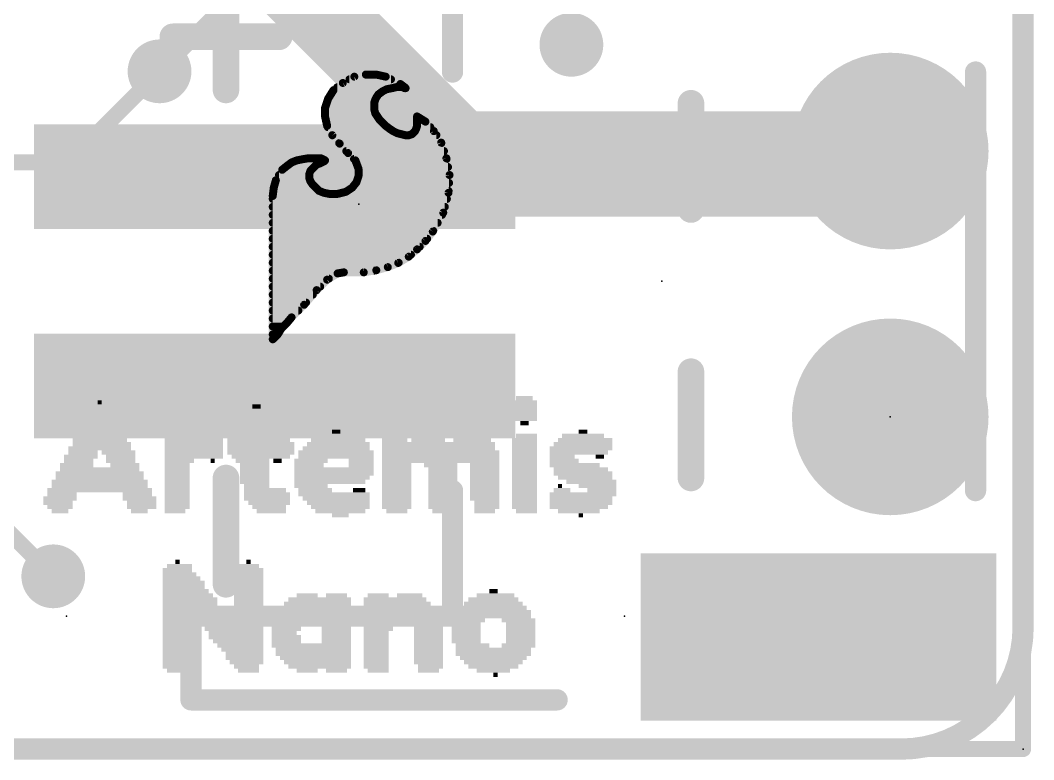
# Model space of a CAD drawing. Extents: x -6.3 to 43.3, y -21.6 to 50.8.
# Drawn here: x 33.59 to 43.28, y -0.1 to 6.96 of the extents above; entities that cross this region are included whole.
import ezdxf

# ---------------------------------------------------------------- set-up
doc = ezdxf.new("R2010")
doc.units = 0
for name, color, linetype in [('1', 12, 'CONTINUOUS'), ('15', 30, 'CONTINUOUS'), ('16', 132, 'CONTINUOUS'), ('17', 110, 'CONTINUOUS'), ('18', 110, 'CONTINUOUS'), ('2', 41, 'CONTINUOUS'), ('20', 31, 'CONTINUOUS'), ('21', 41, 'CONTINUOUS'), ('22', 40, 'CONTINUOUS'), ('23', 53, 'CONTINUOUS'), ('24', 53, 'CONTINUOUS')]:
    doc.layers.add(name, color=color, linetype=linetype)

# ---------------------------------------------------------------- blocks, each defined once
blk = doc.blocks.new('RECT')
blk.add_solid([(-0.5, -0.5), (0.5, -0.5), (-0.5, 0.5), (0.5, 0.5)])
blk = doc.blocks.new('ROUNDP')
at = {"const_width": 0.5}
blk.add_lwpolyline([(0, -0.25, 1), (0, 0.25, 1), (0, -0.25)], format="xyb", dxfattribs=at)
blk = doc.blocks.new('ROUNDV')
at = {"const_width": 0.5}
blk.add_lwpolyline([(0, -0.25, 1), (0, 0.25, 1), (0, -0.25)], format="xyb", dxfattribs=at)

msp = doc.modelspace()

# ---------------------------------------------------------------- linework, layer by layer
at = {"layer": '1'}
for points, const_width in [([(43.18, 20.32), (43.18, 0)], 0.1524), ([(36.0935, 7.4168), (37.7953, 5.715)], 0.762), ([(34.0566, 5.6086), (34.925, 6.477)], 0.1524), ([(37.7953, 5.715), (41.91, 5.715)], 0.762), ([(30.7546, 5.6086), (34.0566, 5.6086)], 0.1524), ([(33.909, 1.651), (32.72, 2.84)], 0.1524), ([(40.9809, 1.2418), (41.2067, 1.4224)], 0.2032), ([(41.2067, 1.4224), (41.2067, 0.6096)], 0.2032), ([(41.9405, 0.7902), (42.3017, 1.2418)], 0.2032), ([(40.2031, 1.1515), (40.3837, 0.6096)], 0.2032), ([(40.3837, 0.6096), (40.5644, 1.1515)], 0.2032), ([(40.9809, 0.6096), (41.4325, 0.6096)], 0.2032), ([(43.18, 0), (0, 0)], 0.1524)]:
    msp.add_lwpolyline(points, dxfattribs=dict(at, const_width=const_width))
for points, const_width in [([(34.9519, 6.4501, 1), (34.8981, 6.5039)], 0.0762), ([(37.7953, 5.9055, 1), (37.7953, 5.5245)], 0.381), ([(37.6606, 5.5803, 1), (37.93, 5.8497)], 0.381), ([(41.91, 5.5245, 1), (41.91, 5.9055)], 0.381), ([(34.0297, 5.6355, 1), (34.0835, 5.5817)], 0.0762), ([(34.0566, 5.5705, 1), (34.0566, 5.6467)], 0.0762), ([(33.8821, 1.6241, 1), (33.9359, 1.6779)], 0.0762), ([(41.2575, 1.4224, 1), (41.1559, 1.4224)], 0.1016), ([(41.2384, 1.3827, 1), (41.175, 1.4621)], 0.1016), ([(42.1211, 1.4224, 0.3205), (41.9631, 1.3095)], 0.2032), ([(42.2791, 1.3095, 0.3205), (42.1211, 1.4224)], 0.2032), ([(42.1211, 1.4732, 1), (42.1211, 1.3716)], 0.1016), ([(42.1211, 1.3716, 1), (42.1211, 1.4732)], 0.1016), ([(41.9631, 1.3095, 0.1139), (41.8953, 1.016)], 0.2032), ([(41.915, 1.326, 1), (42.0111, 1.293)], 0.1016), ([(42.0087, 1.2872, 1), (41.9174, 1.3318)], 0.1016), ([(42.3469, 1.016, 0.1139), (42.2791, 1.3095)], 0.2032), ([(42.3248, 1.3318, 1), (42.2335, 1.2872)], 0.1016), ([(42.2311, 1.293, 1), (42.3272, 1.326)], 0.1016), ([(40.9492, 1.2814, 1), (41.0127, 1.2021)], 0.1016), ([(42.3414, 1.21, 1), (42.2621, 1.2735)], 0.1016), ([(40.2513, 1.1675, 1), (40.1549, 1.1354)], 0.1016), ([(40.6126, 1.1354, 1), (40.5162, 1.1675)], 0.1016), ([(41.8953, 1.016, 0.1139), (41.9631, 0.7225)], 0.2032), ([(41.9461, 1.016, 1), (41.8445, 1.016)], 0.1016), ([(41.8445, 1.016, 1), (41.9461, 1.016)], 0.1016), ([(42.2791, 0.7225, 0.1139), (42.3469, 1.016)], 0.2032), ([(42.3977, 1.016, 1), (42.2961, 1.016)], 0.1016), ([(42.2961, 1.016, 1), (42.3977, 1.016)], 0.1016), ([(41.9008, 0.822, 1), (41.9801, 0.7585)], 0.1016), ([(42.0111, 0.739, 1), (41.915, 0.706)], 0.1016), ([(41.9631, 0.7225, 0.3205), (42.1211, 0.6096)], 0.2032), ([(41.9174, 0.7002, 1), (42.0087, 0.7447)], 0.1016), ([(42.1211, 0.6096, 0.3205), (42.2791, 0.7225)], 0.2032), ([(42.2335, 0.7447, 1), (42.3248, 0.7002)], 0.1016), ([(42.3272, 0.706, 1), (42.2311, 0.739)], 0.1016), ([(40.9809, 0.6604, 1), (40.9809, 0.5588)], 0.1016), ([(41.4325, 0.5588, 1), (41.4325, 0.6604)], 0.1016), ([(42.1211, 0.6604, 1), (42.1211, 0.5588)], 0.1016), ([(42.1211, 0.5588, 1), (42.1211, 0.6604)], 0.1016), ([(40.3356, 0.6257, 1), (40.4319, 0.5935)], 0.1016), ([(40.3356, 0.5935, 1), (40.4319, 0.6257)], 0.1016), ([(41.1559, 0.6096, 1), (41.2575, 0.6096)], 0.1016), ([(43.1419, 0, 1), (43.2181, 0)], 0.0762), ([(43.18, -0.0381, 1), (43.18, 0.0381)], 0.0762)]:
    msp.add_lwpolyline(points, format="xyb", dxfattribs=dict(at, const_width=const_width))
at = {"layer": '15', "const_width": 0.1524}
for points in [[(43.18, 0), (43.18, 20.32)], [(0, 0), (43.18, 0)]]:
    msp.add_lwpolyline(points, dxfattribs=at)
at = {"layer": '15', "const_width": 0.0762}
for points in [[(43.1419, 0, 1), (43.2181, 0)], [(43.18, -0.0381, 1), (43.18, 0.0381)]]:
    msp.add_lwpolyline(points, format="xyb", dxfattribs=at)
at = {"layer": '16'}
for points, const_width in [([(43.18, 20.32), (43.18, 0)], 0.1524), ([(34.925, 6.477), (36.322, 7.874)], 0.1524), ([(41.6654, 5.4704), (41.91, 5.715)], 0.762), ([(36.0256, 5.4704), (41.6654, 5.4704)], 0.762), ([(32.766, 2.794), (33.909, 1.651)], 0.1524), ([(43.18, 0), (0, 0)], 0.1524)]:
    msp.add_lwpolyline(points, dxfattribs=dict(at, const_width=const_width))
for points, const_width in [([(34.8981, 6.5039, 1), (34.9519, 6.4501)], 0.0762), ([(42.0447, 5.5803, 1), (41.7753, 5.8497)], 0.381), ([(36.0256, 5.6609, 1), (36.0256, 5.2799)], 0.381), ([(41.6654, 5.2799, 1), (41.6654, 5.6609)], 0.381), ([(41.5307, 5.6051, 1), (41.8001, 5.3357)], 0.381), ([(33.8821, 1.6241, 1), (33.9359, 1.6779)], 0.0762), ([(43.1419, 0, 1), (43.2181, 0)], 0.0762), ([(43.18, -0.0381, 1), (43.18, 0.0381)], 0.0762)]:
    msp.add_lwpolyline(points, format="xyb", dxfattribs=dict(at, const_width=const_width))
at = {"layer": '2', "const_width": 0.1524}
for points in [[(43.18, 0), (43.18, 20.32)], [(0, 0), (43.18, 0)]]:
    msp.add_lwpolyline(points, dxfattribs=at)
at = {"layer": '2', "const_width": 0.0762}
for points in [[(43.1419, 0, 1), (43.2181, 0)], [(43.18, -0.0381, 1), (43.18, 0.0381)]]:
    msp.add_lwpolyline(points, format="xyb", dxfattribs=at)
at = {"layer": '20', "const_width": 0.2032}
for points in [[(43.18, 19.1564), (43.18, 1.1636)], [(42.0164, 0), (1.0749, 0)]]:
    msp.add_lwpolyline(points, dxfattribs=at)
at = {"layer": '20'}
for points, const_width in [([(42.0164, 0, 0.4142), (43.18, 1.1636)], 0.2032), ([(43.2308, 1.1636, 1), (43.1292, 1.1636)], 0.1016), ([(43.1292, 1.1636, 1), (43.2308, 1.1636)], 0.1016), ([(42.0164, 0.0508, 1), (42.0164, -0.0508)], 0.1016), ([(42.0164, -0.0508, 1), (42.0164, 0.0508)], 0.1016)]:
    msp.add_lwpolyline(points, format="xyb", dxfattribs=dict(at, const_width=const_width))
at = {"layer": '21'}
for points, const_width in [([(36.677, 6.366), (36.587, 6.296)], 0.0762), ([(36.787, 6.426), (36.677, 6.366)], 0.0762), ([(36.7408, 6.4008), (37.1374, 6.4008)], 0.0762), ([(36.897, 6.446), (36.787, 6.426)], 0.0762), ([(36.997, 6.446), (36.897, 6.446)], 0.0762), ([(37.087, 6.426), (36.997, 6.446)], 0.0762), ([(37.227, 6.356), (37.087, 6.426)], 0.0762), ([(37.267, 6.326), (37.227, 6.356)], 0.0762), ([(36.587, 6.296), (36.537, 6.216)], 0.0762), ([(36.6238, 6.3246), (37.1814, 6.3246)], 0.0762), ([(37.017, 6.256), (37.057, 6.286)], 0.0762), ([(37.057, 6.286), (37.097, 6.306)], 0.0762), ([(37.097, 6.306), (37.147, 6.316)], 0.0762), ([(37.147, 6.316), (37.187, 6.326)], 0.0762), ([(37.187, 6.326), (37.247, 6.326)], 0.0762), ([(37.247, 6.326), (37.267, 6.316)], 0.0762), ([(37.2498, 6.3246), (37.2684, 6.3246)], 0.0762), ([(37.277, 6.316), (37.267, 6.326)], 0.0762), ([(37.267, 6.316), (37.277, 6.316)], 0.0762), ([(40.005, 6.1722), (40.005, 5.1562)], 0.254), ([(36.537, 6.216), (36.507, 6.126)], 0.0762), ([(36.5224, 6.1722), (36.977, 6.1722)], 0.0762), ([(36.5573, 6.2484), (37.0119, 6.2484)], 0.0762), ([(36.977, 6.176), (36.987, 6.206)], 0.0762), ([(36.977, 6.116), (36.977, 6.176)], 0.0762), ([(36.987, 6.206), (36.997, 6.226)], 0.0762), ([(36.997, 6.226), (37.017, 6.256)], 0.0762), ([(36.507, 6.126), (36.507, 6.046)], 0.0762), ([(36.507, 6.096), (36.982, 6.096)], 0.0762), ([(36.987, 6.076), (36.977, 6.116)], 0.0762), ([(37.027, 6.016), (36.987, 6.076)], 0.0762), ([(36.507, 6.046), (36.527, 5.956)], 0.0762), ([(36.5128, 6.0198), (37.0245, 6.0198)], 0.0762), ([(37.087, 5.956), (37.027, 6.016)], 0.0762), ([(37.387, 6.046), (37.387, 5.956)], 0.0762), ([(37.467, 5.996), (37.387, 6.046)], 0.0762), ([(37.387, 6.0198), (37.4289, 6.0198)], 0.0762), ([(37.547, 5.906), (37.467, 5.996)], 0.0762), ([(36.527, 5.956), (36.577, 5.866)], 0.0762), ([(36.5339, 5.9436), (37.1035, 5.9436)], 0.0762), ([(37.127, 5.926), (37.087, 5.956)], 0.0762), ([(37.157, 5.906), (37.127, 5.926)], 0.0762), ([(37.197, 5.886), (37.157, 5.906)], 0.0762), ([(37.277, 5.866), (37.197, 5.886)], 0.0762), ([(37.337, 5.876), (37.307, 5.866)], 0.0762), ([(37.367, 5.906), (37.337, 5.876)], 0.0762), ([(37.377, 5.926), (37.367, 5.906)], 0.0762), ([(37.387, 5.956), (37.377, 5.926)], 0.0762), ([(37.3829, 5.9436), (37.5136, 5.9436)], 0.0762), ([(37.617, 5.796), (37.547, 5.906)], 0.0762), ([(36.5762, 5.8674), (37.2714, 5.8674)], 0.0762), ([(36.577, 5.866), (36.647, 5.786)], 0.0762), ([(36.6425, 5.7912), (37.6186, 5.7912)], 0.0762), ([(36.647, 5.786), (36.727, 5.696)], 0.0762), ([(37.307, 5.866), (37.277, 5.866)], 0.0762), ([(37.3112, 5.8674), (37.5716, 5.8674)], 0.0762), ([(37.667, 5.646), (37.617, 5.796)], 0.0762), ([(36.7101, 5.715), (37.644, 5.715)], 0.0762), ([(36.727, 5.696), (36.797, 5.626)], 0.0762), ([(40.513, 5.6642), (39.497, 5.6642)], 0.254), ([(36.187, 5.606), (36.147, 5.576)], 0.0762), ([(36.237, 5.626), (36.187, 5.606)], 0.0762), ([(36.287, 5.636), (36.237, 5.626)], 0.0762), ([(36.347, 5.646), (36.287, 5.636)], 0.0762), ([(36.3038, 5.6388), (36.4814, 5.6388)], 0.0762), ([(36.467, 5.646), (36.347, 5.646)], 0.0762), ([(36.367, 5.526), (36.427, 5.586)], 0.0762), ([(36.427, 5.586), (36.457, 5.596)], 0.0762), ([(36.457, 5.596), (36.497, 5.616)], 0.0762), ([(36.507, 5.626), (36.467, 5.646)], 0.0762), ([(36.497, 5.616), (36.507, 5.626)], 0.0762), ([(36.7842, 5.6388), (37.6684, 5.6388)], 0.0762), ([(36.797, 5.626), (36.827, 5.546)], 0.0762), ([(37.697, 5.486), (37.667, 5.646)], 0.0762), ([(36.097, 5.536), (36.037, 5.436)], 0.0762), ([(36.0672, 5.4864), (36.357, 5.4864)], 0.0762), ([(36.147, 5.576), (36.097, 5.536)], 0.0762), ([(36.1303, 5.5626), (36.4036, 5.5626)], 0.0762), ([(36.357, 5.496), (36.367, 5.526)], 0.0762), ([(36.357, 5.456), (36.357, 5.496)], 0.0762), ([(36.8208, 5.5626), (37.6826, 5.5626)], 0.0762), ([(36.827, 5.546), (36.827, 5.476)], 0.0762), ([(36.827, 5.4864), (37.6969, 5.4864)], 0.0762), ([(37.687, 5.316), (37.697, 5.486)], 0.0762), ([(36.037, 5.436), (36.017, 5.366)], 0.0762), ([(36.0296, 5.4102), (36.3775, 5.4102)], 0.0762), ([(36.367, 5.426), (36.357, 5.456)], 0.0762), ([(36.387, 5.396), (36.367, 5.426)], 0.0762), ([(36.447, 5.336), (36.387, 5.396)], 0.0762), ([(36.807, 5.416), (36.767, 5.366)], 0.0762), ([(36.8024, 5.4102), (37.6925, 5.4102)], 0.0762), ([(36.827, 5.476), (36.807, 5.416)], 0.0762), ([(36.017, 5.366), (36.007, 5.286)], 0.0762), ([(36.013, 5.334), (36.452, 5.334)], 0.0762), ([(36.497, 5.316), (36.447, 5.336)], 0.0762), ([(36.547, 5.306), (36.497, 5.316)], 0.0762), ([(36.627, 5.306), (36.547, 5.306)], 0.0762), ([(36.707, 5.326), (36.627, 5.306)], 0.0762), ([(36.767, 5.366), (36.707, 5.326)], 0.0762), ([(36.719, 5.334), (37.6881, 5.334)], 0.0762), ([(37.637, 5.126), (37.687, 5.316)], 0.0762), ([(36.007, 5.286), (36.007, 3.916)], 0.0762), ([(36.007, 5.2578), (37.6717, 5.2578)], 0.0762), ([(36.007, 5.1816), (37.6516, 5.1816)], 0.0762), ([(36.007, 5.1054), (37.6256, 5.1054)], 0.0762), ([(37.537, 4.946), (37.637, 5.126)], 0.0762), ([(36.007, 5.0292), (37.5832, 5.0292)], 0.0762), ([(36.007, 4.953), (37.5409, 4.953)], 0.0762), ([(37.467, 4.856), (37.537, 4.946)], 0.0762), ([(36.007, 4.8768), (37.4832, 4.8768)], 0.0762), ([(37.387, 4.776), (37.467, 4.856)], 0.0762), ([(36.007, 4.8006), (37.4116, 4.8006)], 0.0762), ([(36.007, 4.7244), (37.328, 4.7244)], 0.0762), ([(37.307, 4.706), (37.387, 4.776)], 0.0762), ([(36.007, 4.6482), (37.2107, 4.6482)], 0.0762), ([(37.107, 4.606), (37.207, 4.646)], 0.0762), ([(37.207, 4.646), (37.307, 4.706)], 0.0762), ([(36.007, 4.572), (36.973, 4.572)], 0.0762), ([(36.527, 4.486), (36.627, 4.546)], 0.0762), ([(36.627, 4.546), (36.687, 4.556)], 0.0762), ([(36.687, 4.556), (36.877, 4.556)], 0.0762), ([(36.877, 4.556), (36.997, 4.576)], 0.0762), ([(36.997, 4.576), (37.107, 4.606)], 0.0762), ([(36.007, 4.4958), (36.5433, 4.4958)], 0.0762), ([(36.007, 4.4196), (36.4606, 4.4196)], 0.0762), ([(36.427, 4.386), (36.527, 4.486)], 0.0762), ([(36.007, 4.3434), (36.3905, 4.3434)], 0.0762), ([(36.307, 4.246), (36.427, 4.386)], 0.0762), ([(36.007, 4.2672), (36.3252, 4.2672)], 0.0762), ([(36.187, 4.126), (36.307, 4.246)], 0.0762), ([(36.007, 4.191), (36.252, 4.191)], 0.0762), ([(36.007, 4.1148), (36.1777, 4.1148)], 0.0762), ([(36.007, 4.0386), (36.1096, 4.0386)], 0.0762), ([(36.087, 4.016), (36.137, 4.066)], 0.0762), ([(36.137, 4.066), (36.187, 4.126)], 0.0762), ([(36.007, 3.916), (36.057, 3.966)], 0.0762), ([(36.007, 3.9624), (36.0534, 3.9624)], 0.0762), ([(36.057, 3.966), (36.087, 4.016)], 0.0762), ([(40.005, 3.6068), (40.005, 2.5908)], 0.254)]:
    msp.add_lwpolyline(points, dxfattribs=dict(at, const_width=const_width))
for points, const_width in [([(36.6679, 6.3827, 1), (36.6861, 6.3493)], 0.0381), ([(36.6887, 6.351, 1), (36.6653, 6.381)], 0.0381), ([(36.7408, 6.4199, 1), (36.7408, 6.3818)], 0.0381), ([(36.7836, 6.4447, 1), (36.7904, 6.4073)], 0.0381), ([(36.7961, 6.4093, 1), (36.7779, 6.4427)], 0.0381), ([(36.897, 6.4651, 1), (36.897, 6.427)], 0.0381), ([(36.9004, 6.4273, 1), (36.8936, 6.4647)], 0.0381), ([(37.0011, 6.4646, 1), (36.9929, 6.4274)], 0.0381), ([(36.997, 6.427, 1), (36.997, 6.4651)], 0.0381), ([(37.0955, 6.443, 1), (37.0785, 6.409)], 0.0381), ([(37.0829, 6.4074, 1), (37.0911, 6.4446)], 0.0381), ([(37.1374, 6.3818, 1), (37.1374, 6.4199)], 0.0381), ([(36.5753, 6.311, 1), (36.5987, 6.281)], 0.0381), ([(36.6032, 6.2859, 1), (36.5708, 6.3061)], 0.0381), ([(36.6238, 6.3437, 1), (36.6238, 6.3056)], 0.0381), ([(37.0485, 6.303, 1), (37.0655, 6.269)], 0.0381), ([(37.0684, 6.2708, 1), (37.0456, 6.3012)], 0.0381), ([(37.0933, 6.3247, 1), (37.1007, 6.2873)], 0.0381), ([(37.1055, 6.289, 1), (37.0885, 6.323)], 0.0381), ([(37.1424, 6.3345, 1), (37.1516, 6.2975)], 0.0381), ([(37.1507, 6.2973, 1), (37.1433, 6.3347)], 0.0381), ([(37.187, 6.3451, 1), (37.187, 6.307)], 0.0381), ([(37.1814, 6.3056, 1), (37.1814, 6.3437)], 0.0381), ([(37.1916, 6.3075, 1), (37.1824, 6.3445)], 0.0381), ([(37.2384, 6.3712, 1), (37.2156, 6.3408)], 0.0381), ([(37.2185, 6.339, 1), (37.2355, 6.373)], 0.0381), ([(37.2555, 6.343, 1), (37.2385, 6.309)], 0.0381), ([(37.2498, 6.3437, 1), (37.2498, 6.3056)], 0.0381), ([(37.247, 6.307, 1), (37.247, 6.3451)], 0.0381), ([(37.2805, 6.3395, 1), (37.2535, 6.3125)], 0.0381), ([(37.267, 6.3351, 1), (37.267, 6.297)], 0.0381), ([(37.2556, 6.3108, 1), (37.2784, 6.3412)], 0.0381), ([(37.2585, 6.299, 1), (37.2755, 6.333)], 0.0381), ([(37.2635, 6.3025, 1), (37.2905, 6.3295)], 0.0381), ([(37.2684, 6.3056, 1), (37.2684, 6.3437)], 0.0381), ([(37.277, 6.297, 1), (37.277, 6.3351)], 0.0381), ([(40.0685, 6.1722, 1), (39.9415, 6.1722)], 0.127), ([(36.5224, 6.1913, 1), (36.5224, 6.1532)], 0.0381), ([(36.5208, 6.2261, 1), (36.5532, 6.2059)], 0.0381), ([(36.5551, 6.21, 1), (36.5189, 6.222)], 0.0381), ([(36.5573, 6.2675, 1), (36.5573, 6.2294)], 0.0381), ([(36.9961, 6.176, 1), (36.958, 6.176)], 0.0381), ([(36.9589, 6.182, 1), (36.9951, 6.17)], 0.0381), ([(36.97, 6.2145, 1), (37.004, 6.1975)], 0.0381), ([(37.0051, 6.2, 1), (36.9689, 6.212)], 0.0381), ([(36.977, 6.1532, 1), (36.977, 6.1913)], 0.0381), ([(36.9811, 6.2366, 1), (37.0129, 6.2154)], 0.0381), ([(37.014, 6.2175, 1), (36.98, 6.2345)], 0.0381), ([(37.0056, 6.2712, 1), (37.0284, 6.2408)], 0.0381), ([(37.0329, 6.2454, 1), (37.0011, 6.2666)], 0.0381), ([(37.0119, 6.2294, 1), (37.0119, 6.2675)], 0.0381), ([(36.5261, 6.126, 1), (36.488, 6.126)], 0.0381), ([(36.4889, 6.132, 1), (36.5251, 6.12)], 0.0381), ([(36.507, 6.1151, 1), (36.507, 6.077)], 0.0381), ([(36.9955, 6.1206, 1), (36.9585, 6.1114)], 0.0381), ([(36.958, 6.116, 1), (36.9961, 6.116)], 0.0381), ([(37.0029, 6.0866, 1), (36.9711, 6.0654)], 0.0381), ([(36.982, 6.077, 1), (36.982, 6.1151)], 0.0381), ([(36.5256, 6.0501, 1), (36.4884, 6.0419)], 0.0381), ([(36.488, 6.046, 1), (36.5261, 6.046)], 0.0381), ([(36.5128, 6.0389, 1), (36.5128, 6.0008)], 0.0381), ([(36.9685, 6.0714, 1), (37.0055, 6.0806)], 0.0381), ([(37.0405, 6.0295, 1), (37.0135, 6.0025)], 0.0381), ([(37.0111, 6.0054, 1), (37.0429, 6.0266)], 0.0381), ([(37.0245, 6.0008, 1), (37.0245, 6.0389)], 0.0381), ([(37.3971, 6.0622, 1), (37.3769, 6.0298)], 0.0381), ([(37.387, 6.0389, 1), (37.387, 6.0008)], 0.0381), ([(37.4061, 6.046, 1), (37.368, 6.046)], 0.0381), ([(37.4289, 6.0008, 1), (37.4289, 6.0389)], 0.0381), ([(37.4812, 6.0087, 1), (37.4528, 5.9833)], 0.0381), ([(37.4569, 5.9798, 1), (37.4771, 6.0122)], 0.0381), ([(36.5437, 5.9653, 1), (36.5103, 5.9467)], 0.0381), ([(36.5084, 5.9519, 1), (36.5456, 5.9601)], 0.0381), ([(36.5339, 5.9627, 1), (36.5339, 5.9245)], 0.0381), ([(37.0984, 5.9712, 1), (37.0756, 5.9408)], 0.0381), ([(37.0735, 5.9425, 1), (37.1005, 5.9695)], 0.0381), ([(37.1035, 5.9245, 1), (37.1035, 5.9627)], 0.0381), ([(37.1376, 5.9419, 1), (37.1164, 5.9101)], 0.0381), ([(37.1156, 5.9108, 1), (37.1384, 5.9412)], 0.0381), ([(37.1655, 5.923, 1), (37.1485, 5.889)], 0.0381), ([(37.1464, 5.8901, 1), (37.1676, 5.9219)], 0.0381), ([(37.2016, 5.9045, 1), (37.1924, 5.8675)], 0.0381), ([(37.1885, 5.869, 1), (37.2055, 5.903)], 0.0381), ([(37.343, 5.8579, 1), (37.331, 5.8941)], 0.0381), ([(37.35, 5.9145, 1), (37.384, 5.8975)], 0.0381), ([(37.3805, 5.8925, 1), (37.3535, 5.9195)], 0.0381), ([(37.3589, 5.932, 1), (37.3951, 5.92)], 0.0381), ([(37.394, 5.9175, 1), (37.36, 5.9345)], 0.0381), ([(37.3829, 5.9627, 1), (37.3829, 5.9245)], 0.0381), ([(37.368, 5.956, 1), (37.4061, 5.956)], 0.0381), ([(37.4051, 5.95, 1), (37.3689, 5.962)], 0.0381), ([(37.5136, 5.9245, 1), (37.5136, 5.9627)], 0.0381), ([(37.5631, 5.9162, 1), (37.5309, 5.8958)], 0.0381), ([(37.5328, 5.8933, 1), (37.5612, 5.9187)], 0.0381), ([(36.5762, 5.8864, 1), (36.5762, 5.8483)], 0.0381), ([(36.5913, 5.8785, 1), (36.5627, 5.8535)], 0.0381), ([(36.5603, 5.8567, 1), (36.5937, 5.8753)], 0.0381), ([(36.6425, 5.8102, 1), (36.6425, 5.7721)], 0.0381), ([(36.6612, 5.7987, 1), (36.6328, 5.7733)], 0.0381), ([(36.6327, 5.7735, 1), (36.6613, 5.7985)], 0.0381), ([(37.277, 5.8851, 1), (37.277, 5.847)], 0.0381), ([(37.2714, 5.8483, 1), (37.2714, 5.8864)], 0.0381), ([(37.2724, 5.8475, 1), (37.2816, 5.8845)], 0.0381), ([(37.301, 5.8841, 1), (37.313, 5.8479)], 0.0381), ([(37.3112, 5.8864, 1), (37.3112, 5.8483)], 0.0381), ([(37.307, 5.847, 1), (37.307, 5.8851)], 0.0381), ([(37.3235, 5.8895, 1), (37.3505, 5.8625)], 0.0381), ([(37.5716, 5.8483, 1), (37.5716, 5.8864)], 0.0381), ([(37.6351, 5.802, 1), (37.5989, 5.79)], 0.0381), ([(37.6009, 5.7858, 1), (37.6331, 5.8062)], 0.0381), ([(37.6186, 5.7721, 1), (37.6186, 5.8102)], 0.0381), ([(36.7101, 5.734, 1), (36.7101, 5.6959)], 0.0381), ([(36.7405, 5.7095, 1), (36.7135, 5.6825)], 0.0381), ([(36.7128, 5.6833, 1), (36.7412, 5.7087)], 0.0381), ([(37.644, 5.6959, 1), (37.644, 5.734)], 0.0381), ([(39.497, 5.7277, 1), (39.497, 5.6007)], 0.127), ([(40.513, 5.6007, 1), (40.513, 5.7277)], 0.127), ([(36.1799, 5.6237, 1), (36.1941, 5.5883)], 0.0381), ([(36.1984, 5.5908, 1), (36.1756, 5.6212)], 0.0381), ([(36.2333, 5.6447, 1), (36.2407, 5.6073)], 0.0381), ([(36.2441, 5.6083, 1), (36.2299, 5.6437)], 0.0381), ([(36.2839, 5.6548, 1), (36.2901, 5.6172)], 0.0381), ([(36.2907, 5.6173, 1), (36.2833, 5.6547)], 0.0381), ([(36.3038, 5.6579, 1), (36.3038, 5.6198)], 0.0381), ([(36.347, 5.665, 1), (36.347, 5.6269)], 0.0381), ([(36.3501, 5.6272, 1), (36.3439, 5.6648)], 0.0381), ([(36.421, 5.6041, 1), (36.433, 5.5679)], 0.0381), ([(36.4405, 5.5725, 1), (36.4135, 5.5995)], 0.0381), ([(36.4485, 5.613, 1), (36.4655, 5.579)], 0.0381), ([(36.4755, 5.663, 1), (36.4585, 5.629)], 0.0381), ([(36.463, 5.5779, 1), (36.451, 5.6141)], 0.0381), ([(36.467, 5.6269, 1), (36.467, 5.665)], 0.0381), ([(36.4835, 5.6295, 1), (36.5105, 5.6025)], 0.0381), ([(36.4814, 5.6198, 1), (36.4814, 5.6579)], 0.0381), ([(36.5055, 5.599, 1), (36.4885, 5.633)], 0.0381), ([(36.5205, 5.6125, 1), (36.4935, 5.6395)], 0.0381), ([(36.4985, 5.609, 1), (36.5155, 5.643)], 0.0381), ([(36.7842, 5.6579, 1), (36.7842, 5.6198)], 0.0381), ([(36.8148, 5.6327, 1), (36.7792, 5.6193)], 0.0381), ([(36.7835, 5.6125, 1), (36.8105, 5.6395)], 0.0381), ([(37.6857, 5.6495, 1), (37.6483, 5.6425)], 0.0381), ([(37.6489, 5.64, 1), (37.6851, 5.652)], 0.0381), ([(37.6684, 5.6198, 1), (37.6684, 5.6579)], 0.0381), ([(36.0672, 5.5055, 1), (36.0672, 5.4674)], 0.0381), ([(36.0851, 5.5509, 1), (36.1089, 5.5211)], 0.0381), ([(36.1133, 5.5262, 1), (36.0807, 5.5458)], 0.0381), ([(36.1303, 5.5817, 1), (36.1303, 5.5436)], 0.0381), ([(36.1356, 5.5912, 1), (36.1584, 5.5608)], 0.0381), ([(36.1589, 5.5611, 1), (36.1351, 5.5909)], 0.0381), ([(36.376, 5.496, 1), (36.3379, 5.496)], 0.0381), ([(36.3535, 5.5395, 1), (36.3805, 5.5125)], 0.0381), ([(36.3851, 5.52, 1), (36.3489, 5.532)], 0.0381), ([(36.357, 5.4674, 1), (36.357, 5.5055)], 0.0381), ([(36.4036, 5.5436, 1), (36.4036, 5.5817)], 0.0381), ([(36.8208, 5.5817, 1), (36.8208, 5.5436)], 0.0381), ([(36.8461, 5.546, 1), (36.808, 5.546)], 0.0381), ([(36.827, 5.5055, 1), (36.827, 5.4674)], 0.0381), ([(36.8092, 5.5393, 1), (36.8448, 5.5527)], 0.0381), ([(37.716, 5.4849, 1), (37.678, 5.4871)], 0.0381), ([(37.6826, 5.5436, 1), (37.6826, 5.5817)], 0.0381), ([(37.6969, 5.4674, 1), (37.6969, 5.5055)], 0.0381), ([(36.0296, 5.4293, 1), (36.0296, 5.3912)], 0.0381), ([(36.0207, 5.4458, 1), (36.0533, 5.4262)], 0.0381), ([(36.0553, 5.4308, 1), (36.0187, 5.4412)], 0.0381), ([(36.3379, 5.456, 1), (36.376, 5.456)], 0.0381), ([(36.3389, 5.502, 1), (36.3751, 5.49)], 0.0381), ([(36.3751, 5.462, 1), (36.3389, 5.45)], 0.0381), ([(36.3829, 5.4366, 1), (36.3511, 5.4154)], 0.0381), ([(36.3489, 5.42, 1), (36.3851, 5.432)], 0.0381), ([(36.4005, 5.4095, 1), (36.3735, 5.3825)], 0.0381), ([(36.3711, 5.3854, 1), (36.4029, 5.4066)], 0.0381), ([(36.3775, 5.3912, 1), (36.3775, 5.4293)], 0.0381), ([(36.8024, 5.4293, 1), (36.8024, 5.3912)], 0.0381), ([(36.7889, 5.422, 1), (36.8251, 5.41)], 0.0381), ([(36.8219, 5.4041, 1), (36.7921, 5.4279)], 0.0381), ([(36.808, 5.476, 1), (36.8461, 5.476)], 0.0381), ([(36.8451, 5.47, 1), (36.8089, 5.482)], 0.0381), ([(37.6783, 5.4825, 1), (37.7157, 5.4895)], 0.0381), ([(37.6925, 5.3912, 1), (37.6925, 5.4293)], 0.0381), ([(36.013, 5.3531, 1), (36.013, 5.315)], 0.0381), ([(35.9987, 5.3712, 1), (36.0353, 5.3608)], 0.0381), ([(36.0359, 5.3636, 1), (35.9981, 5.3684)], 0.0381), ([(36.4541, 5.3537, 1), (36.4399, 5.3183)], 0.0381), ([(36.4335, 5.3225, 1), (36.4605, 5.3495)], 0.0381), ([(36.452, 5.315, 1), (36.452, 5.3531)], 0.0381), ([(36.5007, 5.3347, 1), (36.4933, 5.2973)], 0.0381), ([(36.4899, 5.2983, 1), (36.5041, 5.3337)], 0.0381), ([(36.547, 5.3251, 1), (36.547, 5.287)], 0.0381), ([(36.5433, 5.2873, 1), (36.5507, 5.3247)], 0.0381), ([(36.6224, 5.3245, 1), (36.6316, 5.2875)], 0.0381), ([(36.627, 5.287, 1), (36.627, 5.3251)], 0.0381), ([(36.6964, 5.3419, 1), (36.7176, 5.3101)], 0.0381), ([(36.719, 5.3531, 1), (36.719, 5.315)], 0.0381), ([(36.7116, 5.3075, 1), (36.7024, 5.3445)], 0.0381), ([(36.7521, 5.3779, 1), (36.7819, 5.3541)], 0.0381), ([(36.7776, 5.3501, 1), (36.7564, 5.3819)], 0.0381), ([(37.668, 5.3171, 1), (37.706, 5.3149)], 0.0381), ([(37.7054, 5.3112, 1), (37.6686, 5.3208)], 0.0381), ([(37.6881, 5.315, 1), (37.6881, 5.3531)], 0.0381), ([(36.0261, 5.286, 1), (35.988, 5.286)], 0.0381), ([(35.9881, 5.2884, 1), (36.0259, 5.2836)], 0.0381), ([(36.007, 5.2769, 1), (36.007, 5.2388)], 0.0381), ([(37.6717, 5.2388, 1), (37.6717, 5.2769)], 0.0381), ([(36.007, 5.2007, 1), (36.007, 5.1626)], 0.0381), ([(36.007, 5.1245, 1), (36.007, 5.0864)], 0.0381), ([(37.6186, 5.1308, 1), (37.6554, 5.1212)], 0.0381), ([(37.6537, 5.1167, 1), (37.6203, 5.1353)], 0.0381), ([(37.6256, 5.0864, 1), (37.6256, 5.1245)], 0.0381), ([(37.6516, 5.1626, 1), (37.6516, 5.2007)], 0.0381), ([(39.9415, 5.1562, 1), (40.0685, 5.1562)], 0.127), ([(36.007, 5.0483, 1), (36.007, 5.0102)], 0.0381), ([(37.5832, 5.0102, 1), (37.5832, 5.0483)], 0.0381), ([(36.007, 4.9721, 1), (36.007, 4.934)], 0.0381), ([(37.5203, 4.9553, 1), (37.5537, 4.9367)], 0.0381), ([(37.552, 4.9343, 1), (37.522, 4.9577)], 0.0381), ([(37.5409, 4.934, 1), (37.5409, 4.9721)], 0.0381), ([(36.007, 4.8959, 1), (36.007, 4.8578)], 0.0381), ([(37.452, 4.8677, 1), (37.482, 4.8443)], 0.0381), ([(37.4805, 4.8425, 1), (37.4535, 4.8695)], 0.0381), ([(37.4832, 4.8578, 1), (37.4832, 4.8959)], 0.0381), ([(36.007, 4.8197, 1), (36.007, 4.7816)], 0.0381), ([(36.007, 4.7435, 1), (36.007, 4.7054)], 0.0381), ([(37.328, 4.7054, 1), (37.328, 4.7435)], 0.0381), ([(37.3735, 4.7895, 1), (37.4005, 4.7625)], 0.0381), ([(37.3995, 4.7617, 1), (37.3745, 4.7903)], 0.0381), ([(37.4116, 4.7816, 1), (37.4116, 4.8197)], 0.0381), ([(36.007, 4.6673, 1), (36.007, 4.6292)], 0.0381), ([(37.1972, 4.6623, 1), (37.2168, 4.6297)], 0.0381), ([(37.2141, 4.6283, 1), (37.1999, 4.6637)], 0.0381), ([(37.2107, 4.6292, 1), (37.2107, 4.6673)], 0.0381), ([(37.2945, 4.7203, 1), (37.3195, 4.6917)], 0.0381), ([(37.3168, 4.6897, 1), (37.2972, 4.7223)], 0.0381), ([(36.007, 4.5911, 1), (36.007, 4.553)], 0.0381), ([(36.6239, 4.5648, 1), (36.6301, 4.5272)], 0.0381), ([(36.6368, 4.5297, 1), (36.6172, 4.5623)], 0.0381), ([(36.687, 4.5751, 1), (36.687, 4.537)], 0.0381), ([(36.6901, 4.5372, 1), (36.6839, 4.5748)], 0.0381), ([(36.8739, 4.5748, 1), (36.8801, 4.5372)], 0.0381), ([(36.877, 4.537, 1), (36.877, 4.5751)], 0.0381), ([(36.973, 4.553, 1), (36.973, 4.5911)], 0.0381), ([(36.992, 4.5944, 1), (37.002, 4.5576)], 0.0381), ([(37.0001, 4.5572, 1), (36.9939, 4.5948)], 0.0381), ([(37.0999, 4.6237, 1), (37.1141, 4.5883)], 0.0381), ([(37.112, 4.5876, 1), (37.102, 4.6244)], 0.0381), ([(36.007, 4.5149, 1), (36.007, 4.4768)], 0.0381), ([(36.007, 4.4386, 1), (36.007, 4.4005)], 0.0381), ([(36.4606, 4.4005, 1), (36.4606, 4.4386)], 0.0381), ([(36.5172, 4.5023, 1), (36.5368, 4.4697)], 0.0381), ([(36.5405, 4.4725, 1), (36.5135, 4.4995)], 0.0381), ([(36.5433, 4.4768, 1), (36.5433, 4.5149)], 0.0381), ([(36.007, 4.3624, 1), (36.007, 4.3243)], 0.0381), ([(36.3905, 4.3243, 1), (36.3905, 4.3624)], 0.0381), ([(36.4135, 4.3995, 1), (36.4405, 4.3725)], 0.0381), ([(36.4415, 4.3736, 1), (36.4125, 4.3984)], 0.0381), ([(36.007, 4.2862, 1), (36.007, 4.2481)], 0.0381), ([(36.2925, 4.2584, 1), (36.3215, 4.2336)], 0.0381), ([(36.3205, 4.2325, 1), (36.2935, 4.2595)], 0.0381), ([(36.3252, 4.2481, 1), (36.3252, 4.2862)], 0.0381), ([(36.007, 4.21, 1), (36.007, 4.1719)], 0.0381), ([(36.252, 4.1719, 1), (36.252, 4.21)], 0.0381), ([(36.007, 4.1338, 1), (36.007, 4.0957)], 0.0381), ([(36.007, 4.0577, 1), (36.007, 4.0196)], 0.0381), ([(36.1096, 4.0196, 1), (36.1096, 4.0577)], 0.0381), ([(36.1224, 4.0782, 1), (36.1516, 4.0538)], 0.0381), ([(36.1505, 4.0525, 1), (36.1235, 4.0795)], 0.0381), ([(36.1735, 4.1395, 1), (36.2005, 4.1125)], 0.0381), ([(36.2016, 4.1138, 1), (36.1724, 4.1382)], 0.0381), ([(36.1777, 4.0957, 1), (36.1777, 4.1338)], 0.0381), ([(36.007, 3.9815, 1), (36.007, 3.9434)], 0.0381), ([(36.0407, 3.9758, 1), (36.0733, 3.9562)], 0.0381), ([(36.0705, 3.9525, 1), (36.0435, 3.9795)], 0.0381), ([(36.0534, 3.9434, 1), (36.0534, 3.9815)], 0.0381), ([(36.0735, 4.0295, 1), (36.1005, 4.0025)], 0.0381), ([(36.1033, 4.0062, 1), (36.0707, 4.0258)], 0.0381), ([(35.9935, 3.9295, 1), (36.0205, 3.9025)], 0.0381), ([(35.988, 3.916, 1), (36.0261, 3.916)], 0.0381), ([(40.0685, 3.6068, 1), (39.9415, 3.6068)], 0.127), ([(39.9415, 2.5908, 1), (40.0685, 2.5908)], 0.127)]:
    msp.add_lwpolyline(points, format="xyb", dxfattribs=dict(at, const_width=const_width))
at = {"layer": '22'}
for points, const_width in [([(37.7256, 6.4704), (37.7256, 7.6704)], 0.2032), ([(35.56, 7.3152), (35.56, 6.2992)], 0.254), ([(35.052, 6.8072), (36.068, 6.8072)], 0.254), ([(42.7256, 6.4704), (42.7256, 2.4704)], 0.2032), ([(35.56, 2.5908), (35.56, 1.5748)], 0.254), ([(37.7256, 1.2704), (37.7256, 2.4704)], 0.2032), ([(35.2256, 0.4704), (35.2256, 1.2704)], 0.2032), ([(35.2256, 1.2704), (37.7256, 1.2704)], 0.2032), ([(38.7256, 0.4704), (35.2256, 0.4704)], 0.2032)]:
    msp.add_lwpolyline(points, dxfattribs=dict(at, const_width=const_width))
for points, const_width in [([(35.052, 6.8707, 1), (35.052, 6.7437)], 0.127), ([(36.068, 6.7437, 1), (36.068, 6.8707)], 0.127), ([(37.6748, 6.4704, 1), (37.7764, 6.4704)], 0.1016), ([(42.7764, 6.4704, 1), (42.6748, 6.4704)], 0.1016), ([(35.4965, 6.2992, 1), (35.6235, 6.2992)], 0.127), ([(35.6235, 2.5908, 1), (35.4965, 2.5908)], 0.127), ([(37.7764, 2.4704, 1), (37.6748, 2.4704)], 0.1016), ([(42.6748, 2.4704, 1), (42.7764, 2.4704)], 0.1016), ([(35.4965, 1.5748, 1), (35.6235, 1.5748)], 0.127), ([(35.2764, 1.2704, 1), (35.1748, 1.2704)], 0.1016), ([(35.2256, 1.3212, 1), (35.2256, 1.2196)], 0.1016), ([(37.7256, 1.2196, 1), (37.7256, 1.3212)], 0.1016), ([(37.6748, 1.2704, 1), (37.7764, 1.2704)], 0.1016), ([(35.2256, 0.5212, 1), (35.2256, 0.4196)], 0.1016), ([(35.1748, 0.4704, 1), (35.2764, 0.4704)], 0.1016), ([(38.7256, 0.4196, 1), (38.7256, 0.5212)], 0.1016)]:
    msp.add_lwpolyline(points, format="xyb", dxfattribs=dict(at, const_width=const_width))
at = {"layer": '23'}
for p in [(36.83, 5.207), (34.036, 1.27), (39.37, 1.27), (43.18, 0)]:
    msp.add_point(p, dxfattribs=at)
at = {"layer": '24'}
for p in [(39.7256, 4.4704), (41.91, 3.175)]:
    msp.add_point(p, dxfattribs=at)

# ---------------------------------------------------------------- block references
at = {"layer": '16', "yscale": 4.6, "rotation": 90}
for p in [(36.0256, 5.4704), (36.0256, 3.4704)]:
    msp.add_blockref('RECT', p, dxfattribs=at)
at = {"layer": '16', "xscale": 3.4, "yscale": 1.6}
msp.add_blockref('RECT', (41.2256, 1.0704), dxfattribs=at)
at = {"layer": '17'}
for p, xscale, yscale in [((41.91, 5.715), 1.8796, 1.8796), ((41.91, 5.715), 1.8796, 1.8796), ((41.91, 5.715), 1.524, 1.524), ((41.91, 5.715), 1.524, 1.524), ((41.91, 3.175), 1.8796, 1.8796), ((41.91, 3.175), 1.8796, 1.8796), ((41.91, 3.175), 1.524, 1.524), ((41.91, 3.175), 1.524, 1.524)]:
    msp.add_blockref('ROUNDP', p, dxfattribs=dict(at, xscale=xscale, yscale=yscale))
at = {"layer": '18', "xscale": 0.6096, "yscale": 0.6096}
for p in [(38.862, 6.731), (38.862, 6.731), (34.925, 6.477), (34.925, 6.477), (33.909, 1.651), (33.909, 1.651)]:
    msp.add_blockref('ROUNDV', p, dxfattribs=at)
at = {"layer": '21', "yscale": 0.04}
for p, xscale in [((34.353, 3.274), 0.2), ((34.353, 3.314), 0.04), ((35.853, 3.274), 0.08), ((38.413, 3.314), 0.24), ((38.413, 3.274), 0.24), ((38.413, 3.354), 0.16), ((34.353, 3.194), 0.28), ((34.373, 3.234), 0.24), ((35.853, 3.234), 0.24), ((35.853, 3.194), 0.24), ((38.413, 3.234), 0.24), ((38.413, 3.194), 0.24), ((34.353, 3.114), 0.36), ((34.373, 3.154), 0.32), ((35.833, 3.154), 0.28), ((35.833, 3.114), 0.28), ((38.413, 3.154), 0.24), ((38.413, 3.114), 0.08), ((34.353, 3.034), 0.44), ((34.373, 2.994), 0.48), ((34.373, 3.074), 0.4), ((35.073, 2.994), 0.2), ((35.393, 2.994), 0.2), ((35.893, 2.994), 0.56), ((35.833, 3.074), 0.28), ((35.833, 3.034), 0.28), ((36.633, 2.994), 0.36), ((36.613, 3.034), 0.08), ((37.193, 2.994), 0.2), ((37.473, 2.994), 0.2), ((37.913, 2.994), 0.2), ((38.433, 2.994), 0.2), ((38.973, 2.994), 0.4), ((38.973, 3.034), 0.08), ((34.353, 2.954), 0.52), ((34.373, 2.914), 0.56), ((35.253, 2.954), 0.56), ((35.253, 2.914), 0.56), ((35.873, 2.954), 0.6), ((35.893, 2.914), 0.64), ((36.633, 2.914), 0.6), ((36.633, 2.954), 0.52), ((37.173, 2.954), 0.24), ((37.593, 2.914), 1.08), ((37.493, 2.954), 0.32), ((37.913, 2.954), 0.36), ((38.413, 2.954), 0.24), ((38.413, 2.914), 0.24), ((38.973, 2.914), 0.56), ((38.993, 2.954), 0.52), ((34.173, 2.794), 0.32), ((34.353, 2.874), 0.6), ((34.193, 2.834), 0.28), ((34.533, 2.834), 0.32), ((34.553, 2.794), 0.28), ((35.253, 2.874), 0.56), ((35.253, 2.834), 0.56), ((35.253, 2.794), 0.56), ((35.893, 2.874), 0.64), ((35.893, 2.834), 0.64), ((35.893, 2.794), 0.56), ((36.613, 2.834), 0.72), ((36.613, 2.794), 0.72), ((36.613, 2.874), 0.64), ((37.593, 2.874), 1.08), ((37.613, 2.834), 1.12), ((37.613, 2.794), 1.12), ((38.413, 2.874), 0.24), ((38.413, 2.834), 0.24), ((38.413, 2.794), 0.24), ((38.953, 2.874), 0.6), ((38.933, 2.834), 0.56), ((38.773, 2.794), 0.24), ((39.133, 2.794), 0.08), ((34.133, 2.714), 0.32), ((34.153, 2.754), 0.28), ((34.553, 2.754), 0.28), ((34.593, 2.714), 0.28), ((35.113, 2.754), 0.28), ((35.093, 2.714), 0.24), ((35.433, 2.754), 0.04), ((35.813, 2.754), 0.32), ((35.833, 2.714), 0.28), ((36.053, 2.754), 0.08), ((36.373, 2.754), 0.32), ((36.353, 2.714), 0.28), ((36.853, 2.754), 0.24), ((36.853, 2.714), 0.24), ((37.613, 2.754), 1.12), ((37.193, 2.714), 0.28), ((37.613, 2.714), 0.32), ((38.033, 2.714), 0.28), ((38.413, 2.754), 0.24), ((38.413, 2.714), 0.24), ((38.793, 2.754), 0.28), ((38.893, 2.714), 0.48), ((34.353, 2.634), 0.84), ((34.353, 2.674), 0.76), ((35.093, 2.674), 0.24), ((35.093, 2.634), 0.24), ((35.833, 2.674), 0.28), ((35.833, 2.634), 0.28), ((36.593, 2.674), 0.76), ((36.593, 2.634), 0.76), ((37.193, 2.674), 0.28), ((37.193, 2.634), 0.28), ((37.633, 2.674), 0.28), ((37.633, 2.634), 0.28), ((38.033, 2.674), 0.28), ((38.033, 2.634), 0.28), ((38.413, 2.674), 0.24), ((38.413, 2.634), 0.24), ((38.953, 2.674), 0.52), ((38.973, 2.634), 0.56), ((34.353, 2.554), 0.92), ((34.353, 2.514), 0.92), ((34.353, 2.594), 0.84), ((35.093, 2.594), 0.24), ((35.093, 2.554), 0.24), ((35.093, 2.514), 0.24), ((35.833, 2.594), 0.28), ((35.833, 2.554), 0.28), ((35.853, 2.514), 0.24), ((36.573, 2.594), 0.72), ((36.553, 2.554), 0.68), ((36.373, 2.514), 0.32), ((37.193, 2.594), 0.28), ((37.193, 2.554), 0.28), ((37.193, 2.514), 0.28), ((37.633, 2.594), 0.28), ((37.633, 2.554), 0.28), ((37.633, 2.514), 0.28), ((38.033, 2.594), 0.28), ((38.033, 2.554), 0.28), ((38.033, 2.514), 0.28), ((38.413, 2.594), 0.24), ((38.413, 2.554), 0.24), ((38.413, 2.514), 0.24), ((38.993, 2.594), 0.52), ((38.753, 2.514), 0.04), ((39.053, 2.554), 0.48), ((39.113, 2.514), 0.36), ((33.993, 2.434), 0.28), ((34.713, 2.434), 0.28), ((35.093, 2.474), 0.24), ((35.093, 2.434), 0.24), ((35.933, 2.474), 0.4), ((35.953, 2.434), 0.44), ((36.413, 2.474), 0.32), ((36.593, 2.434), 0.68), ((36.833, 2.474), 0.12), ((37.193, 2.474), 0.28), ((37.193, 2.434), 0.28), ((37.633, 2.474), 0.28), ((37.633, 2.434), 0.28), ((38.033, 2.474), 0.28), ((38.033, 2.434), 0.28), ((38.413, 2.474), 0.24), ((38.413, 2.434), 0.24), ((38.973, 2.434), 0.64), ((38.773, 2.474), 0.16), ((39.153, 2.474), 0.28), ((33.973, 2.394), 0.32), ((33.953, 2.354), 0.28), ((33.973, 2.314), 0.24), ((34.733, 2.394), 0.32), ((34.753, 2.354), 0.28), ((34.753, 2.314), 0.28), ((35.093, 2.394), 0.24), ((35.093, 2.354), 0.24), ((35.093, 2.314), 0.24), ((35.953, 2.394), 0.44), ((35.973, 2.354), 0.4), ((35.973, 2.314), 0.32), ((36.613, 2.394), 0.64), ((36.633, 2.354), 0.6), ((36.653, 2.314), 0.56), ((37.193, 2.394), 0.28), ((37.193, 2.354), 0.28), ((37.193, 2.314), 0.28), ((37.633, 2.394), 0.28), ((37.633, 2.354), 0.28), ((37.613, 2.314), 0.24), ((38.033, 2.394), 0.28), ((38.053, 2.354), 0.24), ((38.053, 2.314), 0.24), ((38.413, 2.394), 0.24), ((38.413, 2.354), 0.24), ((38.413, 2.314), 0.24), ((38.953, 2.394), 0.6), ((38.953, 2.354), 0.6), ((38.933, 2.314), 0.56), ((33.973, 2.274), 0.16), ((34.733, 2.274), 0.16), ((35.073, 2.274), 0.2), ((35.993, 2.274), 0.28), ((36.653, 2.274), 0.48), ((36.653, 2.234), 0.16), ((37.193, 2.274), 0.2), ((37.633, 2.274), 0.2), ((38.033, 2.274), 0.2), ((38.433, 2.274), 0.2), ((38.933, 2.274), 0.4), ((38.953, 2.234), 0.04), ((35.116, 1.75), 0.24), ((35.096, 1.79), 0.04), ((35.756, 1.75), 0.24), ((35.776, 1.79), 0.04), ((35.096, 1.71), 0.28), ((35.116, 1.67), 0.32), ((35.136, 1.63), 0.36), ((35.776, 1.71), 0.28), ((35.776, 1.67), 0.28), ((35.776, 1.63), 0.28), ((35.156, 1.59), 0.4), ((35.156, 1.55), 0.4), ((35.776, 1.59), 0.28), ((35.776, 1.55), 0.28), ((35.176, 1.51), 0.44), ((35.196, 1.47), 0.48), ((35.776, 1.51), 0.28), ((35.776, 1.47), 0.28), ((36.336, 1.47), 0.2), ((36.616, 1.47), 0.2), ((37.016, 1.47), 0.2), ((37.316, 1.47), 0.24), ((38.136, 1.47), 0.36), ((38.116, 1.51), 0.08), ((35.216, 1.43), 0.52), ((35.216, 1.39), 0.52), ((35.236, 1.35), 0.56), ((35.776, 1.43), 0.28), ((35.776, 1.39), 0.28), ((35.776, 1.35), 0.28), ((36.416, 1.35), 0.68), ((36.436, 1.39), 0.64), ((36.456, 1.43), 0.6), ((37.176, 1.43), 0.6), ((37.196, 1.39), 0.64), ((37.216, 1.35), 0.68), ((38.116, 1.35), 0.64), ((38.116, 1.39), 0.56), ((38.116, 1.43), 0.48), ((35.256, 1.31), 0.6), ((35.096, 1.27), 0.28), ((35.436, 1.27), 0.32), ((35.776, 1.31), 0.28), ((35.776, 1.27), 0.28), ((36.396, 1.31), 0.72), ((36.396, 1.27), 0.72), ((37.236, 1.31), 0.72), ((37.236, 1.27), 0.72), ((38.116, 1.31), 0.72), ((38.116, 1.27), 0.72), ((35.096, 1.23), 0.28), ((35.096, 1.19), 0.28), ((35.096, 1.15), 0.28), ((35.436, 1.23), 0.32), ((35.616, 1.19), 0.6), ((35.636, 1.15), 0.56), ((35.776, 1.23), 0.28), ((36.376, 1.23), 0.76), ((36.136, 1.19), 0.28), ((36.136, 1.15), 0.28), ((36.616, 1.19), 0.28), ((36.616, 1.15), 0.28), ((37.256, 1.23), 0.76), ((37.016, 1.19), 0.28), ((37.016, 1.15), 0.28), ((37.496, 1.19), 0.28), ((37.496, 1.15), 0.28), ((37.876, 1.23), 0.32), ((37.856, 1.19), 0.28), ((37.856, 1.15), 0.28), ((38.356, 1.23), 0.32), ((38.376, 1.19), 0.28), ((38.376, 1.15), 0.28), ((35.096, 1.11), 0.28), ((35.096, 1.07), 0.28), ((35.656, 1.11), 0.52), ((35.656, 1.07), 0.52), ((36.116, 1.11), 0.24), ((36.136, 1.07), 0.28), ((36.616, 1.11), 0.28), ((36.616, 1.07), 0.28), ((36.996, 1.11), 0.24), ((36.996, 1.07), 0.24), ((37.496, 1.11), 0.28), ((37.496, 1.07), 0.28), ((37.856, 1.11), 0.28), ((37.856, 1.07), 0.28), ((38.376, 1.11), 0.28), ((38.376, 1.07), 0.28), ((35.096, 1.03), 0.28), ((35.096, 0.99), 0.28), ((35.096, 0.95), 0.28), ((35.676, 1.03), 0.48), ((35.696, 0.99), 0.44), ((35.716, 0.95), 0.4), ((36.136, 1.03), 0.28), ((36.376, 0.99), 0.76), ((36.396, 0.95), 0.72), ((36.616, 1.03), 0.28), ((36.996, 1.03), 0.24), ((36.996, 0.99), 0.24), ((36.996, 0.95), 0.24), ((37.496, 1.03), 0.28), ((37.496, 0.99), 0.28), ((37.496, 0.95), 0.28), ((37.856, 1.03), 0.28), ((37.916, 0.99), 0.32), ((38.116, 0.95), 0.72), ((38.356, 0.99), 0.32), ((38.376, 1.03), 0.28), ((35.096, 0.91), 0.28), ((35.096, 0.87), 0.28), ((35.736, 0.91), 0.36), ((35.736, 0.87), 0.36), ((36.396, 0.91), 0.72), ((36.416, 0.87), 0.68), ((36.996, 0.91), 0.24), ((36.996, 0.87), 0.24), ((37.496, 0.91), 0.28), ((37.496, 0.87), 0.28), ((38.116, 0.91), 0.72), ((38.116, 0.87), 0.64), ((35.096, 0.83), 0.28), ((35.096, 0.79), 0.28), ((35.756, 0.83), 0.32), ((35.756, 0.79), 0.24), ((36.436, 0.83), 0.64), ((36.456, 0.79), 0.6), ((36.996, 0.83), 0.24), ((36.996, 0.79), 0.24), ((37.496, 0.83), 0.28), ((37.516, 0.79), 0.24), ((38.116, 0.83), 0.56), ((38.116, 0.79), 0.48), ((35.096, 0.75), 0.2), ((35.776, 0.75), 0.2), ((36.336, 0.75), 0.2), ((36.616, 0.75), 0.2), ((37.016, 0.75), 0.2), ((37.496, 0.75), 0.2), ((38.116, 0.75), 0.32), ((38.136, 0.71), 0.04)]:
    msp.add_blockref('RECT', p, dxfattribs=dict(at, xscale=xscale))
msp.add_blockref('RECT', (34.353, 2.474), dxfattribs=at)

doc.saveas('drawing.dxf')
